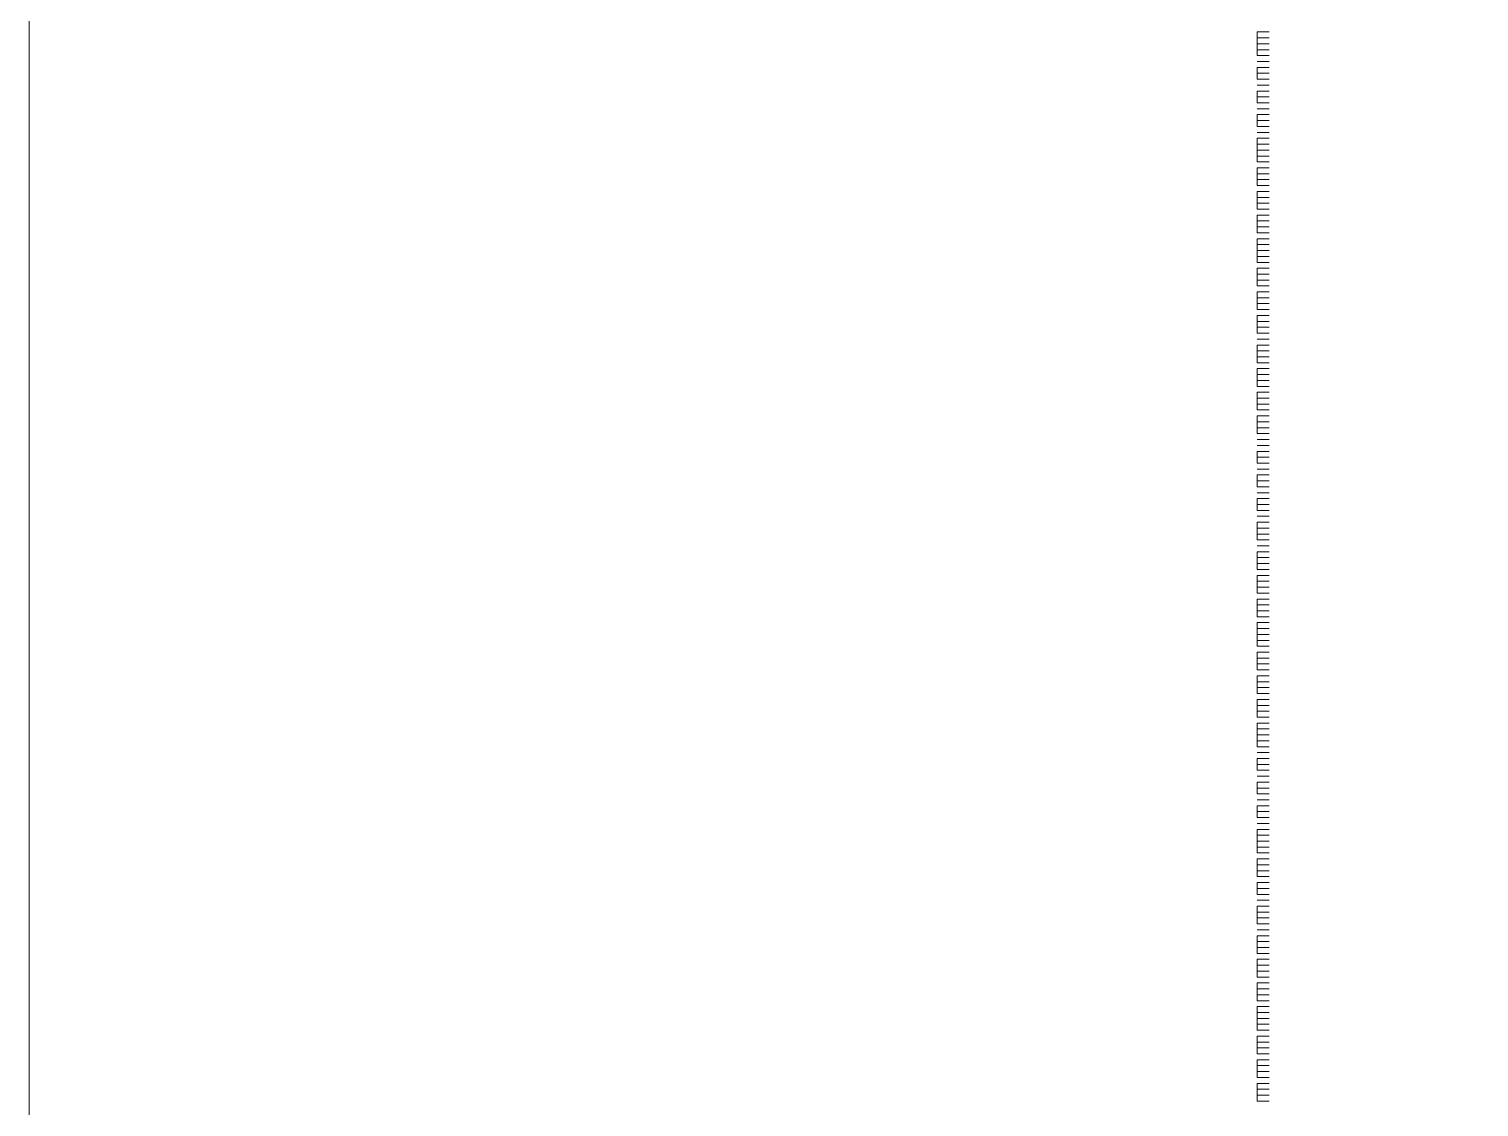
# Model space of a CAD drawing. Header units: inches. Extents: x 0.2 to 10.8, y 0.5 to 8.
# Drawn here: x 3.0667 to 3.4759, y 4.465 to 4.7692 of the extents above; entities that cross this region are included whole.
import ezdxf

# ---------------------------------------------------------------- set-up
doc = ezdxf.new("R2010")
doc.units = ezdxf.units.IN
doc.header["$MEASUREMENT"] = 0
doc.layers.add('PDF_Geometry', color=7, linetype='Continuous')

msp = doc.modelspace()

# ---------------------------------------------------------------- linework, layer by layer
at = {"layer": 'PDF_Geometry', "lineweight": 13}
msp.add_lwpolyline([(3.06667, 6.81667), (5.74167, 6.81667), (5.74167, 1.33667), (3.06667, 1.33667), (3.06667, 6.81667)], dxfattribs=at)
at = {"layer": 'PDF_Geometry', "lineweight": 9}
for points in [[(3.41333, 4.76833), (3.415, 4.76833)], [(3.41333, 4.76667), (3.41333, 4.76833)], [(3.41333, 4.76833), (3.415, 4.76833)], [(3.415, 4.76833), (3.41667, 4.76833)], [(3.415, 4.76833), (3.41667, 4.76833)], [(3.41333, 4.76667), (3.415, 4.76667)], [(3.41333, 4.765), (3.41333, 4.76667)], [(3.41333, 4.76667), (3.415, 4.76667)], [(3.41333, 4.765), (3.415, 4.765)], [(3.41333, 4.76333), (3.41333, 4.765)], [(3.41333, 4.765), (3.415, 4.765)], [(3.415, 4.76667), (3.41667, 4.76667)], [(3.415, 4.76667), (3.41667, 4.76667)], [(3.415, 4.765), (3.41667, 4.765)], [(3.415, 4.765), (3.41667, 4.765)], [(3.41333, 4.76333), (3.415, 4.76333)], [(3.41333, 4.76167), (3.41333, 4.76333)], [(3.41333, 4.76333), (3.415, 4.76333)], [(3.41333, 4.76167), (3.415, 4.76167)], [(3.41333, 4.76167), (3.415, 4.76167)], [(3.41333, 4.76167), (3.415, 4.76167)], [(3.41333, 4.76), (3.415, 4.76)], [(3.41333, 4.76), (3.415, 4.76)], [(3.41333, 4.76), (3.415, 4.76)], [(3.415, 4.76333), (3.41667, 4.76333)], [(3.415, 4.76333), (3.41667, 4.76333)], [(3.415, 4.76167), (3.41667, 4.76167)], [(3.415, 4.76167), (3.41667, 4.76167)], [(3.415, 4.76167), (3.41667, 4.76167)], [(3.415, 4.76), (3.41667, 4.76)], [(3.415, 4.76), (3.41667, 4.76)], [(3.415, 4.76), (3.41667, 4.76)], [(3.41333, 4.75833), (3.415, 4.75833)], [(3.41333, 4.75667), (3.41333, 4.75833)], [(3.41333, 4.75833), (3.415, 4.75833)], [(3.41333, 4.75667), (3.415, 4.75667)], [(3.41333, 4.755), (3.41333, 4.75667)], [(3.41333, 4.75667), (3.415, 4.75667)], [(3.415, 4.75833), (3.41667, 4.75833)], [(3.415, 4.75833), (3.41667, 4.75833)], [(3.415, 4.75667), (3.41667, 4.75667)], [(3.415, 4.75667), (3.41667, 4.75667)], [(3.41333, 4.755), (3.415, 4.755)], [(3.41333, 4.755), (3.415, 4.755)], [(3.41333, 4.755), (3.415, 4.755)], [(3.41333, 4.75333), (3.415, 4.75333)], [(3.41333, 4.75333), (3.415, 4.75333)], [(3.41333, 4.75333), (3.415, 4.75333)], [(3.41333, 4.75167), (3.415, 4.75167)], [(3.41333, 4.75), (3.41333, 4.75167)], [(3.41333, 4.75167), (3.415, 4.75167)], [(3.415, 4.755), (3.41667, 4.755)], [(3.415, 4.755), (3.41667, 4.755)], [(3.415, 4.755), (3.41667, 4.755)], [(3.415, 4.75333), (3.41667, 4.75333)], [(3.415, 4.75333), (3.41667, 4.75333)], [(3.415, 4.75333), (3.41667, 4.75333)], [(3.415, 4.75167), (3.41667, 4.75167)], [(3.415, 4.75167), (3.41667, 4.75167)], [(3.41333, 4.75), (3.415, 4.75)], [(3.41333, 4.74833), (3.41333, 4.75)], [(3.41333, 4.75), (3.415, 4.75)], [(3.41333, 4.74833), (3.415, 4.74833)], [(3.41333, 4.74833), (3.415, 4.74833)], [(3.41333, 4.74833), (3.415, 4.74833)], [(3.415, 4.75), (3.41667, 4.75)], [(3.415, 4.75), (3.41667, 4.75)], [(3.415, 4.74833), (3.41667, 4.74833)], [(3.415, 4.74833), (3.41667, 4.74833)], [(3.415, 4.74833), (3.41667, 4.74833)], [(3.41333, 4.74667), (3.415, 4.74667)], [(3.41333, 4.74667), (3.415, 4.74667)], [(3.41333, 4.74667), (3.415, 4.74667)], [(3.41333, 4.745), (3.415, 4.745)], [(3.41333, 4.74333), (3.41333, 4.745)], [(3.41333, 4.745), (3.415, 4.745)], [(3.41333, 4.74333), (3.415, 4.74333)], [(3.41333, 4.74167), (3.41333, 4.74333)], [(3.41333, 4.74333), (3.415, 4.74333)], [(3.415, 4.74667), (3.41667, 4.74667)], [(3.415, 4.74667), (3.41667, 4.74667)], [(3.415, 4.74667), (3.41667, 4.74667)], [(3.415, 4.745), (3.41667, 4.745)], [(3.415, 4.745), (3.41667, 4.745)], [(3.415, 4.74333), (3.41667, 4.74333)], [(3.415, 4.74333), (3.41667, 4.74333)], [(3.41333, 4.74167), (3.415, 4.74167)], [(3.41333, 4.74167), (3.415, 4.74167)], [(3.41333, 4.74167), (3.415, 4.74167)], [(3.41333, 4.74), (3.415, 4.74)], [(3.41333, 4.74), (3.415, 4.74)], [(3.41333, 4.74), (3.415, 4.74)], [(3.415, 4.74167), (3.41667, 4.74167)], [(3.415, 4.74167), (3.41667, 4.74167)], [(3.415, 4.74167), (3.41667, 4.74167)], [(3.415, 4.74), (3.41667, 4.74)], [(3.415, 4.74), (3.41667, 4.74)], [(3.415, 4.74), (3.41667, 4.74)], [(3.41333, 4.73833), (3.415, 4.73833)], [(3.41333, 4.73667), (3.41333, 4.73833)], [(3.41333, 4.73833), (3.415, 4.73833)], [(3.41333, 4.73667), (3.415, 4.73667)], [(3.41333, 4.735), (3.41333, 4.73667)], [(3.41333, 4.73667), (3.415, 4.73667)], [(3.415, 4.73833), (3.41667, 4.73833)], [(3.415, 4.73833), (3.41667, 4.73833)], [(3.415, 4.73667), (3.41667, 4.73667)], [(3.415, 4.73667), (3.41667, 4.73667)], [(3.41333, 4.735), (3.415, 4.735)], [(3.41333, 4.73333), (3.41333, 4.735)], [(3.41333, 4.735), (3.415, 4.735)], [(3.41333, 4.73333), (3.415, 4.73333)], [(3.41333, 4.73167), (3.41333, 4.73333)], [(3.41333, 4.73333), (3.415, 4.73333)], [(3.41333, 4.73167), (3.415, 4.73167)], [(3.41333, 4.73167), (3.415, 4.73167)], [(3.415, 4.735), (3.41667, 4.735)], [(3.415, 4.735), (3.41667, 4.735)], [(3.415, 4.73333), (3.41667, 4.73333)], [(3.415, 4.73333), (3.41667, 4.73333)], [(3.415, 4.73167), (3.41667, 4.73167)], [(3.415, 4.73167), (3.41667, 4.73167)], [(3.41333, 4.73), (3.415, 4.73)], [(3.41333, 4.72833), (3.41333, 4.73)], [(3.41333, 4.73), (3.415, 4.73)], [(3.41333, 4.72833), (3.415, 4.72833)], [(3.41333, 4.72667), (3.41333, 4.72833)], [(3.41333, 4.72833), (3.415, 4.72833)], [(3.415, 4.73), (3.41667, 4.73)], [(3.415, 4.73), (3.41667, 4.73)], [(3.415, 4.72833), (3.41667, 4.72833)], [(3.415, 4.72833), (3.41667, 4.72833)], [(3.41333, 4.72667), (3.415, 4.72667)], [(3.41333, 4.725), (3.41333, 4.72667)], [(3.41333, 4.72667), (3.415, 4.72667)], [(3.41333, 4.725), (3.415, 4.725)], [(3.41333, 4.725), (3.415, 4.725)], [(3.41333, 4.72333), (3.415, 4.72333)], [(3.41333, 4.72167), (3.41333, 4.72333)], [(3.41333, 4.72333), (3.415, 4.72333)], [(3.415, 4.72667), (3.41667, 4.72667)], [(3.415, 4.72667), (3.41667, 4.72667)], [(3.415, 4.725), (3.41667, 4.725)], [(3.415, 4.725), (3.41667, 4.725)], [(3.415, 4.72333), (3.41667, 4.72333)], [(3.415, 4.72333), (3.41667, 4.72333)], [(3.41333, 4.72167), (3.415, 4.72167)], [(3.41333, 4.72), (3.41333, 4.72167)], [(3.41333, 4.72167), (3.415, 4.72167)], [(3.41333, 4.72), (3.415, 4.72)], [(3.41333, 4.71833), (3.41333, 4.72)], [(3.41333, 4.72), (3.415, 4.72)], [(3.415, 4.72167), (3.41667, 4.72167)], [(3.415, 4.72167), (3.41667, 4.72167)], [(3.415, 4.72), (3.41667, 4.72)], [(3.415, 4.72), (3.41667, 4.72)], [(3.41333, 4.71833), (3.415, 4.71833)], [(3.41333, 4.71833), (3.415, 4.71833)], [(3.41333, 4.71667), (3.415, 4.71667)], [(3.41333, 4.715), (3.41333, 4.71667)], [(3.41333, 4.71667), (3.415, 4.71667)], [(3.41333, 4.715), (3.415, 4.715)], [(3.41333, 4.71333), (3.41333, 4.715)], [(3.41333, 4.715), (3.415, 4.715)], [(3.415, 4.71833), (3.41667, 4.71833)], [(3.415, 4.71833), (3.41667, 4.71833)], [(3.415, 4.71667), (3.41667, 4.71667)], [(3.415, 4.71667), (3.41667, 4.71667)], [(3.415, 4.715), (3.41667, 4.715)], [(3.415, 4.715), (3.41667, 4.715)], [(3.41333, 4.71333), (3.415, 4.71333)], [(3.41333, 4.71167), (3.41333, 4.71333)], [(3.41333, 4.71333), (3.415, 4.71333)], [(3.41333, 4.71167), (3.415, 4.71167)], [(3.41333, 4.71167), (3.415, 4.71167)], [(3.415, 4.71333), (3.41667, 4.71333)], [(3.415, 4.71333), (3.41667, 4.71333)], [(3.415, 4.71167), (3.41667, 4.71167)], [(3.415, 4.71167), (3.41667, 4.71167)], [(3.41333, 4.71), (3.415, 4.71)], [(3.41333, 4.70833), (3.41333, 4.71)], [(3.41333, 4.71), (3.415, 4.71)], [(3.41333, 4.70833), (3.415, 4.70833)], [(3.41333, 4.70667), (3.41333, 4.70833)], [(3.41333, 4.70833), (3.415, 4.70833)], [(3.41333, 4.70667), (3.415, 4.70667)], [(3.41333, 4.705), (3.41333, 4.70667)], [(3.41333, 4.70667), (3.415, 4.70667)], [(3.415, 4.71), (3.41667, 4.71)], [(3.415, 4.71), (3.41667, 4.71)], [(3.415, 4.70833), (3.41667, 4.70833)], [(3.415, 4.70833), (3.41667, 4.70833)], [(3.415, 4.70667), (3.41667, 4.70667)], [(3.415, 4.70667), (3.41667, 4.70667)], [(3.41333, 4.705), (3.415, 4.705)], [(3.41333, 4.70333), (3.41333, 4.705)], [(3.41333, 4.705), (3.415, 4.705)], [(3.41333, 4.70333), (3.415, 4.70333)], [(3.41333, 4.70333), (3.415, 4.70333)], [(3.415, 4.705), (3.41667, 4.705)], [(3.415, 4.705), (3.41667, 4.705)], [(3.415, 4.70333), (3.41667, 4.70333)], [(3.415, 4.70333), (3.41667, 4.70333)], [(3.41333, 4.70167), (3.415, 4.70167)], [(3.41333, 4.7), (3.41333, 4.70167)], [(3.41333, 4.70167), (3.415, 4.70167)], [(3.41333, 4.7), (3.415, 4.7)], [(3.41333, 4.69833), (3.41333, 4.7)], [(3.41333, 4.7), (3.415, 4.7)], [(3.41333, 4.69833), (3.415, 4.69833)], [(3.41333, 4.69667), (3.41333, 4.69833)], [(3.41333, 4.69833), (3.415, 4.69833)], [(3.415, 4.70167), (3.41667, 4.70167)], [(3.415, 4.70167), (3.41667, 4.70167)], [(3.415, 4.7), (3.41667, 4.7)], [(3.415, 4.7), (3.41667, 4.7)], [(3.415, 4.69833), (3.41667, 4.69833)], [(3.415, 4.69833), (3.41667, 4.69833)], [(3.41333, 4.69667), (3.415, 4.69667)], [(3.41333, 4.69667), (3.415, 4.69667)], [(3.41333, 4.695), (3.415, 4.695)], [(3.41333, 4.69333), (3.41333, 4.695)], [(3.41333, 4.695), (3.415, 4.695)], [(3.415, 4.69667), (3.41667, 4.69667)], [(3.415, 4.69667), (3.41667, 4.69667)], [(3.415, 4.695), (3.41667, 4.695)], [(3.415, 4.695), (3.41667, 4.695)], [(3.41333, 4.69333), (3.415, 4.69333)], [(3.41333, 4.69167), (3.41333, 4.69333)], [(3.41333, 4.69333), (3.415, 4.69333)], [(3.41333, 4.69167), (3.415, 4.69167)], [(3.41333, 4.69), (3.41333, 4.69167)], [(3.41333, 4.69167), (3.415, 4.69167)], [(3.415, 4.69333), (3.41667, 4.69333)], [(3.415, 4.69333), (3.41667, 4.69333)], [(3.415, 4.69167), (3.41667, 4.69167)], [(3.415, 4.69167), (3.41667, 4.69167)], [(3.41333, 4.69), (3.415, 4.69)], [(3.41333, 4.69), (3.415, 4.69)], [(3.41333, 4.68833), (3.415, 4.68833)], [(3.41333, 4.68667), (3.41333, 4.68833)], [(3.41333, 4.68833), (3.415, 4.68833)], [(3.41333, 4.68667), (3.415, 4.68667)], [(3.41333, 4.685), (3.41333, 4.68667)], [(3.41333, 4.68667), (3.415, 4.68667)], [(3.415, 4.69), (3.41667, 4.69)], [(3.415, 4.69), (3.41667, 4.69)], [(3.415, 4.68833), (3.41667, 4.68833)], [(3.415, 4.68833), (3.41667, 4.68833)], [(3.415, 4.68667), (3.41667, 4.68667)], [(3.415, 4.68667), (3.41667, 4.68667)], [(3.41333, 4.685), (3.415, 4.685)], [(3.41333, 4.68333), (3.41333, 4.685)], [(3.41333, 4.685), (3.415, 4.685)], [(3.41333, 4.68333), (3.415, 4.68333)], [(3.41333, 4.68333), (3.415, 4.68333)], [(3.41333, 4.68333), (3.415, 4.68333)], [(3.415, 4.685), (3.41667, 4.685)], [(3.415, 4.685), (3.41667, 4.685)], [(3.415, 4.68333), (3.41667, 4.68333)], [(3.415, 4.68333), (3.41667, 4.68333)], [(3.415, 4.68333), (3.41667, 4.68333)], [(3.41333, 4.68167), (3.415, 4.68167)], [(3.41333, 4.68167), (3.415, 4.68167)], [(3.41333, 4.68167), (3.415, 4.68167)], [(3.41333, 4.68), (3.415, 4.68)], [(3.41333, 4.67833), (3.41333, 4.68)], [(3.41333, 4.68), (3.415, 4.68)], [(3.41333, 4.67833), (3.415, 4.67833)], [(3.41333, 4.67667), (3.41333, 4.67833)], [(3.41333, 4.67833), (3.415, 4.67833)], [(3.415, 4.68167), (3.41667, 4.68167)], [(3.415, 4.68167), (3.41667, 4.68167)], [(3.415, 4.68167), (3.41667, 4.68167)], [(3.415, 4.68), (3.41667, 4.68)], [(3.415, 4.68), (3.41667, 4.68)], [(3.415, 4.67833), (3.41667, 4.67833)], [(3.415, 4.67833), (3.41667, 4.67833)], [(3.41333, 4.67667), (3.415, 4.67667)], [(3.41333, 4.675), (3.41333, 4.67667)], [(3.41333, 4.67667), (3.415, 4.67667)], [(3.41333, 4.675), (3.415, 4.675)], [(3.41333, 4.675), (3.415, 4.675)], [(3.415, 4.67667), (3.41667, 4.67667)], [(3.415, 4.67667), (3.41667, 4.67667)], [(3.415, 4.675), (3.41667, 4.675)], [(3.415, 4.675), (3.41667, 4.675)], [(3.41333, 4.67333), (3.415, 4.67333)], [(3.41333, 4.67167), (3.41333, 4.67333)], [(3.41333, 4.67333), (3.415, 4.67333)], [(3.41333, 4.67167), (3.415, 4.67167)], [(3.41333, 4.67), (3.41333, 4.67167)], [(3.41333, 4.67167), (3.415, 4.67167)], [(3.41333, 4.67), (3.415, 4.67)], [(3.41333, 4.66833), (3.41333, 4.67)], [(3.41333, 4.67), (3.415, 4.67)], [(3.415, 4.67333), (3.41667, 4.67333)], [(3.415, 4.67333), (3.41667, 4.67333)], [(3.415, 4.67167), (3.41667, 4.67167)], [(3.415, 4.67167), (3.41667, 4.67167)], [(3.415, 4.67), (3.41667, 4.67)], [(3.415, 4.67), (3.41667, 4.67)], [(3.41333, 4.66833), (3.415, 4.66833)], [(3.41333, 4.66833), (3.415, 4.66833)], [(3.41333, 4.66667), (3.415, 4.66667)], [(3.41333, 4.665), (3.41333, 4.66667)], [(3.41333, 4.66667), (3.415, 4.66667)], [(3.415, 4.66833), (3.41667, 4.66833)], [(3.415, 4.66833), (3.41667, 4.66833)], [(3.415, 4.66667), (3.41667, 4.66667)], [(3.415, 4.66667), (3.41667, 4.66667)], [(3.41333, 4.665), (3.415, 4.665)], [(3.41333, 4.66333), (3.41333, 4.665)], [(3.41333, 4.665), (3.415, 4.665)], [(3.41333, 4.66333), (3.415, 4.66333)], [(3.41333, 4.66167), (3.41333, 4.66333)], [(3.41333, 4.66333), (3.415, 4.66333)], [(3.41333, 4.66167), (3.415, 4.66167)], [(3.41333, 4.66167), (3.415, 4.66167)], [(3.415, 4.665), (3.41667, 4.665)], [(3.415, 4.665), (3.41667, 4.665)], [(3.415, 4.66333), (3.41667, 4.66333)], [(3.415, 4.66333), (3.41667, 4.66333)], [(3.415, 4.66167), (3.41667, 4.66167)], [(3.415, 4.66167), (3.41667, 4.66167)], [(3.41333, 4.66), (3.415, 4.66)], [(3.41333, 4.65833), (3.41333, 4.66)], [(3.41333, 4.66), (3.415, 4.66)], [(3.41333, 4.65833), (3.415, 4.65833)], [(3.41333, 4.65667), (3.41333, 4.65833)], [(3.41333, 4.65833), (3.415, 4.65833)], [(3.415, 4.66), (3.41667, 4.66)], [(3.415, 4.66), (3.41667, 4.66)], [(3.415, 4.65833), (3.41667, 4.65833)], [(3.415, 4.65833), (3.41667, 4.65833)], [(3.41333, 4.65667), (3.415, 4.65667)], [(3.41333, 4.655), (3.41333, 4.65667)], [(3.41333, 4.65667), (3.415, 4.65667)], [(3.41333, 4.655), (3.415, 4.655)], [(3.41333, 4.655), (3.415, 4.655)], [(3.41333, 4.655), (3.415, 4.655)], [(3.41333, 4.65333), (3.415, 4.65333)], [(3.41333, 4.65333), (3.415, 4.65333)], [(3.41333, 4.65333), (3.415, 4.65333)], [(3.41333, 4.65333), (3.415, 4.65333)], [(3.415, 4.65667), (3.41667, 4.65667)], [(3.415, 4.65667), (3.41667, 4.65667)], [(3.415, 4.655), (3.41667, 4.655)], [(3.415, 4.655), (3.41667, 4.655)], [(3.415, 4.655), (3.41667, 4.655)], [(3.415, 4.65333), (3.41667, 4.65333)], [(3.415, 4.65333), (3.41667, 4.65333)], [(3.415, 4.65333), (3.41667, 4.65333)], [(3.415, 4.65333), (3.41667, 4.65333)], [(3.41333, 4.65167), (3.415, 4.65167)], [(3.41333, 4.65167), (3.415, 4.65167)], [(3.41333, 4.65167), (3.415, 4.65167)], [(3.41333, 4.65), (3.415, 4.65)], [(3.41333, 4.64833), (3.41333, 4.65)], [(3.41333, 4.65), (3.415, 4.65)], [(3.415, 4.65167), (3.41667, 4.65167)], [(3.415, 4.65167), (3.41667, 4.65167)], [(3.415, 4.65167), (3.41667, 4.65167)], [(3.415, 4.65), (3.41667, 4.65)], [(3.415, 4.65), (3.41667, 4.65)], [(3.41333, 4.64833), (3.415, 4.64833)], [(3.41333, 4.64667), (3.41333, 4.64833)], [(3.41333, 4.64833), (3.415, 4.64833)], [(3.41333, 4.64667), (3.415, 4.64667)], [(3.41333, 4.64667), (3.415, 4.64667)], [(3.41333, 4.64667), (3.415, 4.64667)], [(3.41333, 4.645), (3.415, 4.645)], [(3.41333, 4.645), (3.415, 4.645)], [(3.41333, 4.645), (3.415, 4.645)], [(3.415, 4.64833), (3.41667, 4.64833)], [(3.415, 4.64833), (3.41667, 4.64833)], [(3.415, 4.64667), (3.41667, 4.64667)], [(3.415, 4.64667), (3.41667, 4.64667)], [(3.415, 4.64667), (3.41667, 4.64667)], [(3.415, 4.645), (3.41667, 4.645)], [(3.415, 4.645), (3.41667, 4.645)], [(3.415, 4.645), (3.41667, 4.645)], [(3.41333, 4.64333), (3.415, 4.64333)], [(3.41333, 4.64167), (3.41333, 4.64333)], [(3.41333, 4.64333), (3.415, 4.64333)], [(3.41333, 4.64167), (3.415, 4.64167)], [(3.41333, 4.64), (3.41333, 4.64167)], [(3.41333, 4.64167), (3.415, 4.64167)], [(3.415, 4.64333), (3.41667, 4.64333)], [(3.415, 4.64333), (3.41667, 4.64333)], [(3.415, 4.64167), (3.41667, 4.64167)], [(3.415, 4.64167), (3.41667, 4.64167)], [(3.41333, 4.64), (3.415, 4.64)], [(3.41333, 4.64), (3.415, 4.64)], [(3.41333, 4.64), (3.415, 4.64)], [(3.41333, 4.63833), (3.415, 4.63833)], [(3.41333, 4.63833), (3.415, 4.63833)], [(3.41333, 4.63833), (3.415, 4.63833)], [(3.415, 4.64), (3.41667, 4.64)], [(3.415, 4.64), (3.41667, 4.64)], [(3.415, 4.64), (3.41667, 4.64)], [(3.415, 4.63833), (3.41667, 4.63833)], [(3.415, 4.63833), (3.41667, 4.63833)], [(3.415, 4.63833), (3.41667, 4.63833)], [(3.41333, 4.63667), (3.415, 4.63667)], [(3.41333, 4.635), (3.41333, 4.63667)], [(3.41333, 4.63667), (3.415, 4.63667)], [(3.41333, 4.635), (3.415, 4.635)], [(3.41333, 4.63333), (3.41333, 4.635)], [(3.41333, 4.635), (3.415, 4.635)], [(3.41333, 4.63333), (3.415, 4.63333)], [(3.41333, 4.63333), (3.415, 4.63333)], [(3.41333, 4.63333), (3.415, 4.63333)], [(3.415, 4.63667), (3.41667, 4.63667)], [(3.415, 4.63667), (3.41667, 4.63667)], [(3.415, 4.635), (3.41667, 4.635)], [(3.415, 4.635), (3.41667, 4.635)], [(3.415, 4.63333), (3.41667, 4.63333)], [(3.415, 4.63333), (3.41667, 4.63333)], [(3.415, 4.63333), (3.41667, 4.63333)], [(3.41333, 4.63167), (3.415, 4.63167)], [(3.41333, 4.63167), (3.415, 4.63167)], [(3.41333, 4.63167), (3.415, 4.63167)], [(3.41333, 4.63), (3.415, 4.63)], [(3.41333, 4.62833), (3.41333, 4.63)], [(3.41333, 4.63), (3.415, 4.63)], [(3.415, 4.63167), (3.41667, 4.63167)], [(3.415, 4.63167), (3.41667, 4.63167)], [(3.415, 4.63167), (3.41667, 4.63167)], [(3.415, 4.63), (3.41667, 4.63)], [(3.415, 4.63), (3.41667, 4.63)], [(3.41333, 4.62833), (3.415, 4.62833)], [(3.41333, 4.62667), (3.41333, 4.62833)], [(3.41333, 4.62833), (3.415, 4.62833)], [(3.41333, 4.62667), (3.415, 4.62667)], [(3.41333, 4.625), (3.41333, 4.62667)], [(3.41333, 4.62667), (3.415, 4.62667)], [(3.41333, 4.625), (3.415, 4.625)], [(3.41333, 4.625), (3.415, 4.625)], [(3.41333, 4.625), (3.415, 4.625)], [(3.415, 4.62833), (3.41667, 4.62833)], [(3.415, 4.62833), (3.41667, 4.62833)], [(3.415, 4.62667), (3.41667, 4.62667)], [(3.415, 4.62667), (3.41667, 4.62667)], [(3.415, 4.625), (3.41667, 4.625)], [(3.415, 4.625), (3.41667, 4.625)], [(3.415, 4.625), (3.41667, 4.625)], [(3.41333, 4.62333), (3.415, 4.62333)], [(3.41333, 4.62333), (3.415, 4.62333)], [(3.41333, 4.62333), (3.415, 4.62333)], [(3.41333, 4.62167), (3.415, 4.62167)], [(3.41333, 4.62), (3.41333, 4.62167)], [(3.41333, 4.62167), (3.415, 4.62167)], [(3.415, 4.62333), (3.41667, 4.62333)], [(3.415, 4.62333), (3.41667, 4.62333)], [(3.415, 4.62333), (3.41667, 4.62333)], [(3.415, 4.62167), (3.41667, 4.62167)], [(3.415, 4.62167), (3.41667, 4.62167)], [(3.41333, 4.62), (3.415, 4.62)], [(3.41333, 4.61833), (3.41333, 4.62)], [(3.41333, 4.62), (3.415, 4.62)], [(3.41333, 4.61833), (3.415, 4.61833)], [(3.41333, 4.61667), (3.41333, 4.61833)], [(3.41333, 4.61833), (3.415, 4.61833)], [(3.41333, 4.61667), (3.415, 4.61667)], [(3.41333, 4.61667), (3.415, 4.61667)], [(3.415, 4.62), (3.41667, 4.62)], [(3.415, 4.62), (3.41667, 4.62)], [(3.415, 4.61833), (3.41667, 4.61833)], [(3.415, 4.61833), (3.41667, 4.61833)], [(3.415, 4.61667), (3.41667, 4.61667)], [(3.415, 4.61667), (3.41667, 4.61667)], [(3.41333, 4.615), (3.415, 4.615)], [(3.41333, 4.61333), (3.41333, 4.615)], [(3.41333, 4.615), (3.415, 4.615)], [(3.41333, 4.61333), (3.415, 4.61333)], [(3.41333, 4.61167), (3.41333, 4.61333)], [(3.41333, 4.61333), (3.415, 4.61333)], [(3.415, 4.615), (3.41667, 4.615)], [(3.415, 4.615), (3.41667, 4.615)], [(3.415, 4.61333), (3.41667, 4.61333)], [(3.415, 4.61333), (3.41667, 4.61333)], [(3.41333, 4.61167), (3.415, 4.61167)], [(3.41333, 4.61), (3.41333, 4.61167)], [(3.41333, 4.61167), (3.415, 4.61167)], [(3.41333, 4.61), (3.415, 4.61)], [(3.41333, 4.61), (3.415, 4.61)], [(3.41333, 4.60833), (3.415, 4.60833)], [(3.41333, 4.60667), (3.41333, 4.60833)], [(3.41333, 4.60833), (3.415, 4.60833)], [(3.415, 4.61167), (3.41667, 4.61167)], [(3.415, 4.61167), (3.41667, 4.61167)], [(3.415, 4.61), (3.41667, 4.61)], [(3.415, 4.61), (3.41667, 4.61)], [(3.415, 4.60833), (3.41667, 4.60833)], [(3.415, 4.60833), (3.41667, 4.60833)], [(3.41333, 4.60667), (3.415, 4.60667)], [(3.41333, 4.605), (3.41333, 4.60667)], [(3.41333, 4.60667), (3.415, 4.60667)], [(3.41333, 4.605), (3.415, 4.605)], [(3.41333, 4.60333), (3.41333, 4.605)], [(3.41333, 4.605), (3.415, 4.605)], [(3.415, 4.60667), (3.41667, 4.60667)], [(3.415, 4.60667), (3.41667, 4.60667)], [(3.415, 4.605), (3.41667, 4.605)], [(3.415, 4.605), (3.41667, 4.605)], [(3.41333, 4.60333), (3.415, 4.60333)], [(3.41333, 4.60333), (3.415, 4.60333)], [(3.41333, 4.60167), (3.415, 4.60167)], [(3.41333, 4.6), (3.41333, 4.60167)], [(3.41333, 4.60167), (3.415, 4.60167)], [(3.41333, 4.6), (3.415, 4.6)], [(3.41333, 4.59833), (3.41333, 4.6)], [(3.41333, 4.6), (3.415, 4.6)], [(3.415, 4.60333), (3.41667, 4.60333)], [(3.415, 4.60333), (3.41667, 4.60333)], [(3.415, 4.60167), (3.41667, 4.60167)], [(3.415, 4.60167), (3.41667, 4.60167)], [(3.415, 4.6), (3.41667, 4.6)], [(3.415, 4.6), (3.41667, 4.6)], [(3.41333, 4.59833), (3.415, 4.59833)], [(3.41333, 4.59667), (3.41333, 4.59833)], [(3.41333, 4.59833), (3.415, 4.59833)], [(3.41333, 4.59667), (3.415, 4.59667)], [(3.41333, 4.595), (3.41333, 4.59667)], [(3.41333, 4.59667), (3.415, 4.59667)], [(3.415, 4.59833), (3.41667, 4.59833)], [(3.415, 4.59833), (3.41667, 4.59833)], [(3.415, 4.59667), (3.41667, 4.59667)], [(3.415, 4.59667), (3.41667, 4.59667)], [(3.41333, 4.595), (3.415, 4.595)], [(3.41333, 4.595), (3.415, 4.595)], [(3.41333, 4.59333), (3.415, 4.59333)], [(3.41333, 4.59167), (3.41333, 4.59333)], [(3.41333, 4.59333), (3.415, 4.59333)], [(3.415, 4.595), (3.41667, 4.595)], [(3.415, 4.595), (3.41667, 4.595)], [(3.415, 4.59333), (3.41667, 4.59333)], [(3.415, 4.59333), (3.41667, 4.59333)], [(3.41333, 4.59167), (3.415, 4.59167)], [(3.41333, 4.59), (3.41333, 4.59167)], [(3.41333, 4.59167), (3.415, 4.59167)], [(3.41333, 4.59), (3.415, 4.59)], [(3.41333, 4.58833), (3.41333, 4.59)], [(3.41333, 4.59), (3.415, 4.59)], [(3.41333, 4.58833), (3.415, 4.58833)], [(3.41333, 4.58833), (3.415, 4.58833)], [(3.415, 4.59167), (3.41667, 4.59167)], [(3.415, 4.59167), (3.41667, 4.59167)], [(3.415, 4.59), (3.41667, 4.59)], [(3.415, 4.59), (3.41667, 4.59)], [(3.415, 4.58833), (3.41667, 4.58833)], [(3.415, 4.58833), (3.41667, 4.58833)], [(3.41333, 4.58667), (3.415, 4.58667)], [(3.41333, 4.585), (3.41333, 4.58667)], [(3.41333, 4.58667), (3.415, 4.58667)], [(3.41333, 4.585), (3.415, 4.585)], [(3.41333, 4.58333), (3.41333, 4.585)], [(3.41333, 4.585), (3.415, 4.585)], [(3.415, 4.58667), (3.41667, 4.58667)], [(3.415, 4.58667), (3.41667, 4.58667)], [(3.415, 4.585), (3.41667, 4.585)], [(3.415, 4.585), (3.41667, 4.585)], [(3.41333, 4.58333), (3.415, 4.58333)], [(3.41333, 4.58167), (3.41333, 4.58333)], [(3.41333, 4.58333), (3.415, 4.58333)], [(3.41333, 4.58167), (3.415, 4.58167)], [(3.41333, 4.58167), (3.415, 4.58167)], [(3.41333, 4.58), (3.415, 4.58)], [(3.41333, 4.57833), (3.41333, 4.58)], [(3.41333, 4.58), (3.415, 4.58)], [(3.415, 4.58333), (3.41667, 4.58333)], [(3.415, 4.58333), (3.41667, 4.58333)], [(3.415, 4.58167), (3.41667, 4.58167)], [(3.415, 4.58167), (3.41667, 4.58167)], [(3.415, 4.58), (3.41667, 4.58)], [(3.415, 4.58), (3.41667, 4.58)], [(3.41333, 4.57833), (3.415, 4.57833)], [(3.41333, 4.57667), (3.41333, 4.57833)], [(3.41333, 4.57833), (3.415, 4.57833)], [(3.41333, 4.57667), (3.415, 4.57667)], [(3.41333, 4.575), (3.41333, 4.57667)], [(3.41333, 4.57667), (3.415, 4.57667)], [(3.415, 4.57833), (3.41667, 4.57833)], [(3.415, 4.57833), (3.41667, 4.57833)], [(3.415, 4.57667), (3.41667, 4.57667)], [(3.415, 4.57667), (3.41667, 4.57667)], [(3.41333, 4.575), (3.415, 4.575)], [(3.41333, 4.575), (3.415, 4.575)], [(3.41333, 4.57333), (3.415, 4.57333)], [(3.41333, 4.57167), (3.41333, 4.57333)], [(3.41333, 4.57333), (3.415, 4.57333)], [(3.41333, 4.57167), (3.415, 4.57167)], [(3.41333, 4.57), (3.41333, 4.57167)], [(3.41333, 4.57167), (3.415, 4.57167)], [(3.415, 4.575), (3.41667, 4.575)], [(3.415, 4.575), (3.41667, 4.575)], [(3.415, 4.57333), (3.41667, 4.57333)], [(3.415, 4.57333), (3.41667, 4.57333)], [(3.415, 4.57167), (3.41667, 4.57167)], [(3.415, 4.57167), (3.41667, 4.57167)], [(3.41333, 4.57), (3.415, 4.57)], [(3.41333, 4.56833), (3.41333, 4.57)], [(3.41333, 4.57), (3.415, 4.57)], [(3.41333, 4.56833), (3.415, 4.56833)], [(3.41333, 4.56667), (3.41333, 4.56833)], [(3.41333, 4.56833), (3.415, 4.56833)], [(3.415, 4.57), (3.41667, 4.57)], [(3.415, 4.57), (3.41667, 4.57)], [(3.415, 4.56833), (3.41667, 4.56833)], [(3.415, 4.56833), (3.41667, 4.56833)], [(3.41333, 4.56667), (3.415, 4.56667)], [(3.41333, 4.56667), (3.415, 4.56667)], [(3.41333, 4.56667), (3.415, 4.56667)], [(3.41333, 4.565), (3.415, 4.565)], [(3.41333, 4.565), (3.415, 4.565)], [(3.41333, 4.565), (3.415, 4.565)], [(3.41333, 4.56333), (3.415, 4.56333)], [(3.41333, 4.56167), (3.41333, 4.56333)], [(3.41333, 4.56333), (3.415, 4.56333)], [(3.415, 4.56667), (3.41667, 4.56667)], [(3.415, 4.56667), (3.41667, 4.56667)], [(3.415, 4.56667), (3.41667, 4.56667)], [(3.415, 4.565), (3.41667, 4.565)], [(3.415, 4.565), (3.41667, 4.565)], [(3.415, 4.565), (3.41667, 4.565)], [(3.415, 4.56333), (3.41667, 4.56333)], [(3.415, 4.56333), (3.41667, 4.56333)], [(3.41333, 4.56167), (3.415, 4.56167)], [(3.41333, 4.56), (3.41333, 4.56167)], [(3.41333, 4.56167), (3.415, 4.56167)], [(3.41333, 4.56), (3.415, 4.56)], [(3.41333, 4.56), (3.415, 4.56)], [(3.41333, 4.56), (3.415, 4.56)], [(3.415, 4.56167), (3.41667, 4.56167)], [(3.415, 4.56167), (3.41667, 4.56167)], [(3.415, 4.56), (3.41667, 4.56)], [(3.415, 4.56), (3.41667, 4.56)], [(3.415, 4.56), (3.41667, 4.56)], [(3.41333, 4.55833), (3.415, 4.55833)], [(3.41333, 4.55833), (3.415, 4.55833)], [(3.41333, 4.55833), (3.415, 4.55833)], [(3.41333, 4.55667), (3.415, 4.55667)], [(3.41333, 4.555), (3.41333, 4.55667)], [(3.41333, 4.55667), (3.415, 4.55667)], [(3.41333, 4.555), (3.415, 4.555)], [(3.41333, 4.55333), (3.41333, 4.555)], [(3.41333, 4.555), (3.415, 4.555)], [(3.415, 4.55833), (3.41667, 4.55833)], [(3.415, 4.55833), (3.41667, 4.55833)], [(3.415, 4.55833), (3.41667, 4.55833)], [(3.415, 4.55667), (3.41667, 4.55667)], [(3.415, 4.55667), (3.41667, 4.55667)], [(3.415, 4.555), (3.41667, 4.555)], [(3.415, 4.555), (3.41667, 4.555)], [(3.41333, 4.55333), (3.415, 4.55333)], [(3.41333, 4.55333), (3.415, 4.55333)], [(3.41333, 4.55333), (3.415, 4.55333)], [(3.41333, 4.55167), (3.415, 4.55167)], [(3.41333, 4.55167), (3.415, 4.55167)], [(3.41333, 4.55167), (3.415, 4.55167)], [(3.415, 4.55333), (3.41667, 4.55333)], [(3.415, 4.55333), (3.41667, 4.55333)], [(3.415, 4.55333), (3.41667, 4.55333)], [(3.415, 4.55167), (3.41667, 4.55167)], [(3.415, 4.55167), (3.41667, 4.55167)], [(3.415, 4.55167), (3.41667, 4.55167)], [(3.41333, 4.55), (3.415, 4.55)], [(3.41333, 4.54833), (3.41333, 4.55)], [(3.41333, 4.55), (3.415, 4.55)], [(3.41333, 4.54833), (3.415, 4.54833)], [(3.41333, 4.54667), (3.41333, 4.54833)], [(3.41333, 4.54833), (3.415, 4.54833)], [(3.415, 4.55), (3.41667, 4.55)], [(3.415, 4.55), (3.41667, 4.55)], [(3.415, 4.54833), (3.41667, 4.54833)], [(3.415, 4.54833), (3.41667, 4.54833)], [(3.41333, 4.54667), (3.415, 4.54667)], [(3.41333, 4.54667), (3.415, 4.54667)], [(3.41333, 4.54667), (3.415, 4.54667)], [(3.41333, 4.545), (3.415, 4.545)], [(3.41333, 4.545), (3.415, 4.545)], [(3.41333, 4.545), (3.415, 4.545)], [(3.41333, 4.54333), (3.415, 4.54333)], [(3.41333, 4.54167), (3.41333, 4.54333)], [(3.41333, 4.54333), (3.415, 4.54333)], [(3.415, 4.54667), (3.41667, 4.54667)], [(3.415, 4.54667), (3.41667, 4.54667)], [(3.415, 4.54667), (3.41667, 4.54667)], [(3.415, 4.545), (3.41667, 4.545)], [(3.415, 4.545), (3.41667, 4.545)], [(3.415, 4.545), (3.41667, 4.545)], [(3.415, 4.54333), (3.41667, 4.54333)], [(3.415, 4.54333), (3.41667, 4.54333)], [(3.41333, 4.54167), (3.415, 4.54167)], [(3.41333, 4.54), (3.41333, 4.54167)], [(3.41333, 4.54167), (3.415, 4.54167)], [(3.41333, 4.54), (3.415, 4.54)], [(3.41333, 4.53833), (3.41333, 4.54)], [(3.41333, 4.54), (3.415, 4.54)], [(3.415, 4.54167), (3.41667, 4.54167)], [(3.415, 4.54167), (3.41667, 4.54167)], [(3.415, 4.54), (3.41667, 4.54)], [(3.415, 4.54), (3.41667, 4.54)], [(3.41333, 4.53833), (3.415, 4.53833)], [(3.41333, 4.53667), (3.41333, 4.53833)], [(3.41333, 4.53833), (3.415, 4.53833)], [(3.41333, 4.53667), (3.415, 4.53667)], [(3.41333, 4.53667), (3.415, 4.53667)], [(3.41333, 4.535), (3.415, 4.535)], [(3.41333, 4.53333), (3.41333, 4.535)], [(3.41333, 4.535), (3.415, 4.535)], [(3.415, 4.53833), (3.41667, 4.53833)], [(3.415, 4.53833), (3.41667, 4.53833)], [(3.415, 4.53667), (3.41667, 4.53667)], [(3.415, 4.53667), (3.41667, 4.53667)], [(3.415, 4.535), (3.41667, 4.535)], [(3.415, 4.535), (3.41667, 4.535)], [(3.41333, 4.53333), (3.415, 4.53333)], [(3.41333, 4.53167), (3.41333, 4.53333)], [(3.41333, 4.53333), (3.415, 4.53333)], [(3.41333, 4.53167), (3.415, 4.53167)], [(3.41333, 4.53), (3.41333, 4.53167)], [(3.41333, 4.53167), (3.415, 4.53167)], [(3.415, 4.53333), (3.41667, 4.53333)], [(3.415, 4.53333), (3.41667, 4.53333)], [(3.415, 4.53167), (3.41667, 4.53167)], [(3.415, 4.53167), (3.41667, 4.53167)], [(3.41333, 4.53), (3.415, 4.53)], [(3.41333, 4.53), (3.415, 4.53)], [(3.41333, 4.52833), (3.415, 4.52833)], [(3.41333, 4.52667), (3.41333, 4.52833)], [(3.41333, 4.52833), (3.415, 4.52833)], [(3.41333, 4.52667), (3.415, 4.52667)], [(3.41333, 4.525), (3.41333, 4.52667)], [(3.41333, 4.52667), (3.415, 4.52667)], [(3.415, 4.53), (3.41667, 4.53)], [(3.415, 4.53), (3.41667, 4.53)], [(3.415, 4.52833), (3.41667, 4.52833)], [(3.415, 4.52833), (3.41667, 4.52833)], [(3.415, 4.52667), (3.41667, 4.52667)], [(3.415, 4.52667), (3.41667, 4.52667)], [(3.41333, 4.525), (3.415, 4.525)], [(3.41333, 4.525), (3.415, 4.525)], [(3.41333, 4.525), (3.415, 4.525)], [(3.41333, 4.52333), (3.415, 4.52333)], [(3.41333, 4.52333), (3.415, 4.52333)], [(3.41333, 4.52333), (3.415, 4.52333)], [(3.415, 4.525), (3.41667, 4.525)], [(3.415, 4.525), (3.41667, 4.525)], [(3.415, 4.525), (3.41667, 4.525)], [(3.415, 4.52333), (3.41667, 4.52333)], [(3.415, 4.52333), (3.41667, 4.52333)], [(3.415, 4.52333), (3.41667, 4.52333)], [(3.41333, 4.52167), (3.415, 4.52167)], [(3.41333, 4.52), (3.41333, 4.52167)], [(3.41333, 4.52167), (3.415, 4.52167)], [(3.41333, 4.52), (3.415, 4.52)], [(3.41333, 4.51833), (3.41333, 4.52)], [(3.41333, 4.52), (3.415, 4.52)], [(3.41333, 4.51833), (3.415, 4.51833)], [(3.41333, 4.51667), (3.41333, 4.51833)], [(3.41333, 4.51833), (3.415, 4.51833)], [(3.415, 4.52167), (3.41667, 4.52167)], [(3.415, 4.52167), (3.41667, 4.52167)], [(3.415, 4.52), (3.41667, 4.52)], [(3.415, 4.52), (3.41667, 4.52)], [(3.415, 4.51833), (3.41667, 4.51833)], [(3.415, 4.51833), (3.41667, 4.51833)], [(3.41333, 4.51667), (3.415, 4.51667)], [(3.41333, 4.51667), (3.415, 4.51667)], [(3.41333, 4.51667), (3.415, 4.51667)], [(3.41333, 4.515), (3.415, 4.515)], [(3.41333, 4.515), (3.415, 4.515)], [(3.41333, 4.515), (3.415, 4.515)], [(3.415, 4.51667), (3.41667, 4.51667)], [(3.415, 4.51667), (3.41667, 4.51667)], [(3.415, 4.51667), (3.41667, 4.51667)], [(3.415, 4.515), (3.41667, 4.515)], [(3.415, 4.515), (3.41667, 4.515)], [(3.415, 4.515), (3.41667, 4.515)], [(3.41333, 4.51333), (3.415, 4.51333)], [(3.41333, 4.51167), (3.41333, 4.51333)], [(3.41333, 4.51333), (3.415, 4.51333)], [(3.41333, 4.51167), (3.415, 4.51167)], [(3.41333, 4.51), (3.41333, 4.51167)], [(3.41333, 4.51167), (3.415, 4.51167)], [(3.41333, 4.51), (3.415, 4.51)], [(3.41333, 4.50833), (3.41333, 4.51)], [(3.41333, 4.51), (3.415, 4.51)], [(3.415, 4.51333), (3.41667, 4.51333)], [(3.415, 4.51333), (3.41667, 4.51333)], [(3.415, 4.51167), (3.41667, 4.51167)], [(3.415, 4.51167), (3.41667, 4.51167)], [(3.415, 4.51), (3.41667, 4.51)], [(3.415, 4.51), (3.41667, 4.51)], [(3.41333, 4.50833), (3.415, 4.50833)], [(3.41333, 4.50833), (3.415, 4.50833)], [(3.41333, 4.50667), (3.415, 4.50667)], [(3.41333, 4.505), (3.41333, 4.50667)], [(3.41333, 4.50667), (3.415, 4.50667)], [(3.415, 4.50833), (3.41667, 4.50833)], [(3.415, 4.50833), (3.41667, 4.50833)], [(3.415, 4.50667), (3.41667, 4.50667)], [(3.415, 4.50667), (3.41667, 4.50667)], [(3.41333, 4.505), (3.415, 4.505)], [(3.41333, 4.50333), (3.41333, 4.505)], [(3.41333, 4.505), (3.415, 4.505)], [(3.41333, 4.50333), (3.415, 4.50333)], [(3.41333, 4.50167), (3.41333, 4.50333)], [(3.41333, 4.50333), (3.415, 4.50333)], [(3.415, 4.505), (3.41667, 4.505)], [(3.415, 4.505), (3.41667, 4.505)], [(3.415, 4.50333), (3.41667, 4.50333)], [(3.415, 4.50333), (3.41667, 4.50333)], [(3.41333, 4.50167), (3.415, 4.50167)], [(3.41333, 4.50167), (3.415, 4.50167)], [(3.41333, 4.5), (3.415, 4.5)], [(3.41333, 4.49833), (3.41333, 4.5)], [(3.41333, 4.5), (3.415, 4.5)], [(3.41333, 4.49833), (3.415, 4.49833)], [(3.41333, 4.49667), (3.41333, 4.49833)], [(3.41333, 4.49833), (3.415, 4.49833)], [(3.415, 4.50167), (3.41667, 4.50167)], [(3.415, 4.50167), (3.41667, 4.50167)], [(3.415, 4.5), (3.41667, 4.5)], [(3.415, 4.5), (3.41667, 4.5)], [(3.415, 4.49833), (3.41667, 4.49833)], [(3.415, 4.49833), (3.41667, 4.49833)], [(3.41333, 4.49667), (3.415, 4.49667)], [(3.41333, 4.495), (3.41333, 4.49667)], [(3.41333, 4.49667), (3.415, 4.49667)], [(3.41333, 4.495), (3.415, 4.495)], [(3.41333, 4.495), (3.415, 4.495)], [(3.415, 4.49667), (3.41667, 4.49667)], [(3.415, 4.49667), (3.41667, 4.49667)], [(3.415, 4.495), (3.41667, 4.495)], [(3.415, 4.495), (3.41667, 4.495)], [(3.41333, 4.49333), (3.415, 4.49333)], [(3.41333, 4.49167), (3.41333, 4.49333)], [(3.41333, 4.49333), (3.415, 4.49333)], [(3.41333, 4.49167), (3.415, 4.49167)], [(3.41333, 4.49), (3.41333, 4.49167)], [(3.41333, 4.49167), (3.415, 4.49167)], [(3.41333, 4.49), (3.415, 4.49)], [(3.41333, 4.48833), (3.41333, 4.49)], [(3.41333, 4.49), (3.415, 4.49)], [(3.415, 4.49333), (3.41667, 4.49333)], [(3.415, 4.49333), (3.41667, 4.49333)], [(3.415, 4.49167), (3.41667, 4.49167)], [(3.415, 4.49167), (3.41667, 4.49167)], [(3.415, 4.49), (3.41667, 4.49)], [(3.415, 4.49), (3.41667, 4.49)], [(3.41333, 4.48833), (3.415, 4.48833)], [(3.41333, 4.48667), (3.41333, 4.48833)], [(3.41333, 4.48833), (3.415, 4.48833)], [(3.41333, 4.48667), (3.415, 4.48667)], [(3.41333, 4.48667), (3.415, 4.48667)], [(3.415, 4.48833), (3.41667, 4.48833)], [(3.415, 4.48833), (3.41667, 4.48833)], [(3.415, 4.48667), (3.41667, 4.48667)], [(3.415, 4.48667), (3.41667, 4.48667)], [(3.41333, 4.485), (3.415, 4.485)], [(3.41333, 4.48333), (3.41333, 4.485)], [(3.41333, 4.485), (3.415, 4.485)], [(3.41333, 4.48333), (3.415, 4.48333)], [(3.41333, 4.48167), (3.41333, 4.48333)], [(3.41333, 4.48333), (3.415, 4.48333)], [(3.41333, 4.48167), (3.415, 4.48167)], [(3.41333, 4.48), (3.41333, 4.48167)], [(3.41333, 4.48167), (3.415, 4.48167)], [(3.415, 4.485), (3.41667, 4.485)], [(3.415, 4.485), (3.41667, 4.485)], [(3.415, 4.48333), (3.41667, 4.48333)], [(3.415, 4.48333), (3.41667, 4.48333)], [(3.415, 4.48167), (3.41667, 4.48167)], [(3.415, 4.48167), (3.41667, 4.48167)], [(3.41333, 4.48), (3.415, 4.48)], [(3.41333, 4.48), (3.415, 4.48)], [(3.41333, 4.47833), (3.415, 4.47833)], [(3.41333, 4.47667), (3.41333, 4.47833)], [(3.41333, 4.47833), (3.415, 4.47833)], [(3.415, 4.48), (3.41667, 4.48)], [(3.415, 4.48), (3.41667, 4.48)], [(3.415, 4.47833), (3.41667, 4.47833)], [(3.415, 4.47833), (3.41667, 4.47833)], [(3.41333, 4.47667), (3.415, 4.47667)], [(3.41333, 4.475), (3.41333, 4.47667)], [(3.41333, 4.47667), (3.415, 4.47667)], [(3.41333, 4.475), (3.415, 4.475)], [(3.41333, 4.47333), (3.41333, 4.475)], [(3.41333, 4.475), (3.415, 4.475)], [(3.41333, 4.47333), (3.415, 4.47333)], [(3.41333, 4.47333), (3.415, 4.47333)], [(3.415, 4.47667), (3.41667, 4.47667)], [(3.415, 4.47667), (3.41667, 4.47667)], [(3.415, 4.475), (3.41667, 4.475)], [(3.415, 4.475), (3.41667, 4.475)], [(3.415, 4.47333), (3.41667, 4.47333)], [(3.415, 4.47333), (3.41667, 4.47333)], [(3.41333, 4.47167), (3.415, 4.47167)], [(3.41333, 4.47), (3.41333, 4.47167)], [(3.41333, 4.47167), (3.415, 4.47167)], [(3.41333, 4.47), (3.415, 4.47)], [(3.41333, 4.46833), (3.41333, 4.47)], [(3.41333, 4.47), (3.415, 4.47)], [(3.415, 4.47167), (3.41667, 4.47167)], [(3.415, 4.47167), (3.41667, 4.47167)], [(3.415, 4.47), (3.41667, 4.47)], [(3.415, 4.47), (3.41667, 4.47)], [(3.41333, 4.46833), (3.415, 4.46833)], [(3.41333, 4.46667), (3.41333, 4.46833)], [(3.41333, 4.46833), (3.415, 4.46833)], [(3.41333, 4.46667), (3.415, 4.46667)], [(3.41333, 4.46667), (3.415, 4.46667)], [(3.415, 4.46833), (3.41667, 4.46833)], [(3.415, 4.46833), (3.41667, 4.46833)], [(3.415, 4.46667), (3.41667, 4.46667)], [(3.415, 4.46667), (3.41667, 4.46667)]]:
    msp.add_lwpolyline(points, dxfattribs=at)

doc.saveas('drawing.dxf')
